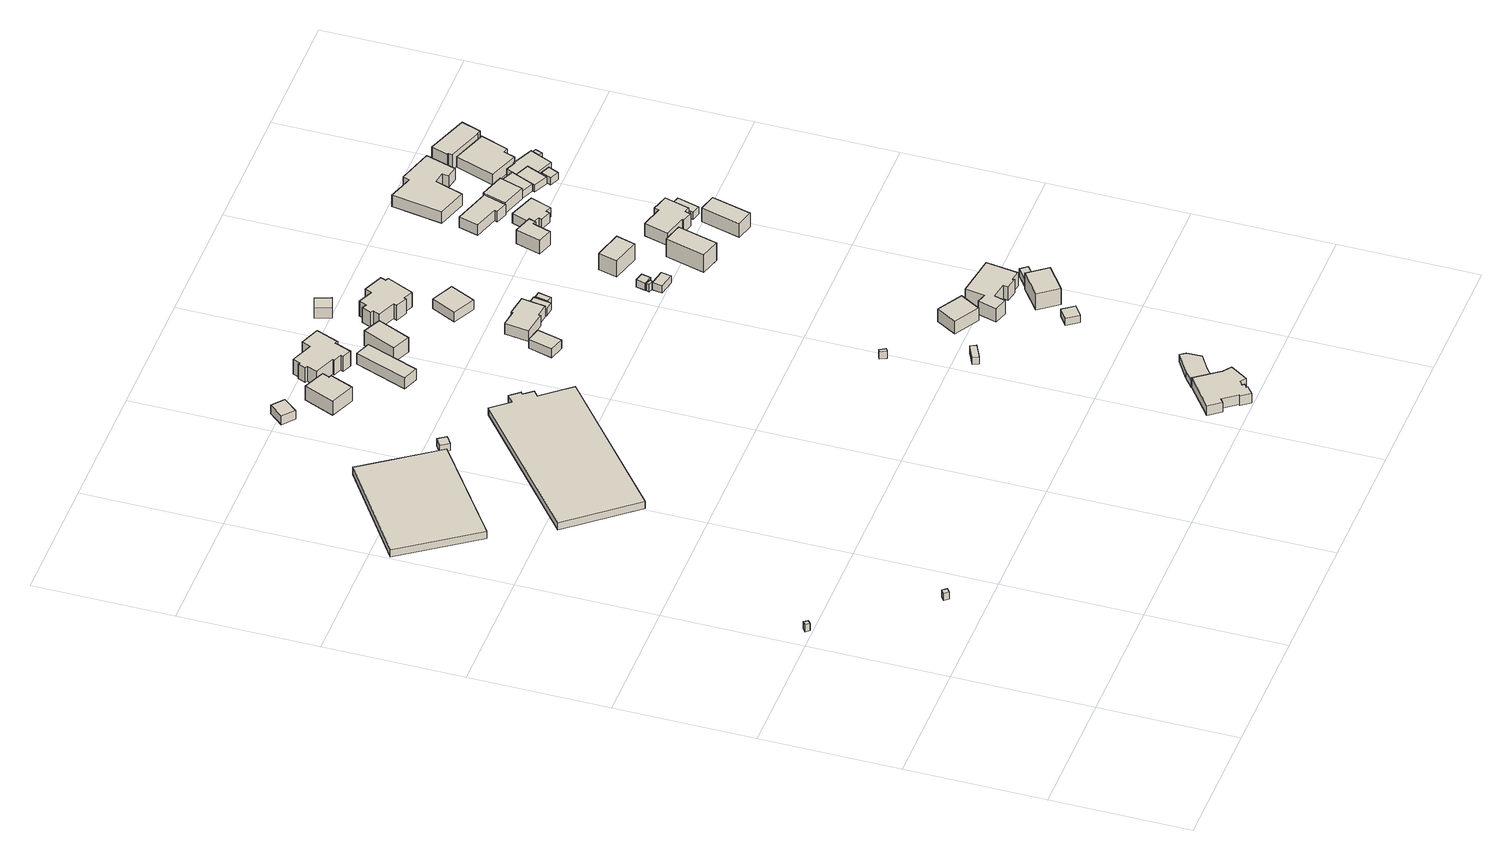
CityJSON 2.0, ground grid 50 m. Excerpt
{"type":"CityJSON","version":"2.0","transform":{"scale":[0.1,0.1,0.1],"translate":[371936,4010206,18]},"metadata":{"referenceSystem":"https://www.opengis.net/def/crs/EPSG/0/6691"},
"CityObjects":{
"building1":{"type":"Building","attributes":{"枝番":1,"利根川水系利根川洪水浸水想定区域（計画規模）.規模":"L1","利根川水系利根川洪水浸水想定区域（計画規模）.浸水ランク":"2","利根川水系利根川洪水浸水想定区域（計画規模）.浸水深":1.84,"利根川水系利根川洪水浸水想定区域（想定最大規模）.規模":"L2","利根川水系利根川洪水浸水想定区域（想定最大規模）.浸水ランク":"3","利根川水系利根川洪水浸水想定区域（想定最大規模）.浸水深":3.01,"usage":"451","BuildingDetails.prefecture":"10","BuildingDetails.city":"10207","BuildingDetails.surveyYear":2016},"geometry":[{"type":"Solid","lod":"1","boundaries":[[[[0,1,2,3]],[[2,4,5,3]],[[1,6,4,2]],[[0,7,6,1]],[[3,5,7,0]],[[4,6,7,5]]]]}]},
"building2":{"type":"Building","attributes":{"枝番":1,"利根川水系利根川洪水浸水想定区域（計画規模）.規模":"L1","利根川水系利根川洪水浸水想定区域（計画規模）.浸水ランク":"2","利根川水系利根川洪水浸水想定区域（計画規模）.浸水深":1.84,"利根川水系利根川洪水浸水想定区域（想定最大規模）.規模":"L2","利根川水系利根川洪水浸水想定区域（想定最大規模）.浸水ランク":"3","利根川水系利根川洪水浸水想定区域（想定最大規模）.浸水深":3.01,"usage":"451","BuildingDetails.prefecture":"10","BuildingDetails.city":"10207","BuildingDetails.surveyYear":2016},"geometry":[{"type":"Solid","lod":"1","boundaries":[[[[8,9,10,11]],[[10,12,13,11]],[[9,14,12,10]],[[8,15,14,9]],[[11,13,15,8]],[[12,14,15,13]]]]}]},
"building3":{"type":"Building","attributes":{"枝番":1,"利根川水系利根川洪水浸水想定区域（計画規模）.規模":"L1","利根川水系利根川洪水浸水想定区域（計画規模）.浸水ランク":"2","利根川水系利根川洪水浸水想定区域（計画規模）.浸水深":1.63,"利根川水系利根川洪水浸水想定区域（想定最大規模）.規模":"L2","利根川水系利根川洪水浸水想定区域（想定最大規模）.浸水ランク":"2","利根川水系利根川洪水浸水想定区域（想定最大規模）.浸水深":2.81,"BuildingDetails.prefecture":"10","BuildingDetails.city":"10207"},"geometry":[{"type":"Solid","lod":"1","boundaries":[[[[16,17,18,19]],[[18,20,21,19]],[[17,22,20,18]],[[16,23,22,17]],[[19,21,23,16]],[[20,22,23,21]]]]}]},
"building4":{"type":"Building","attributes":{"枝番":1,"利根川水系利根川洪水浸水想定区域（計画規模）.規模":"L1","利根川水系利根川洪水浸水想定区域（計画規模）.浸水ランク":"2","利根川水系利根川洪水浸水想定区域（計画規模）.浸水深":1.93,"利根川水系利根川洪水浸水想定区域（想定最大規模）.規模":"L2","利根川水系利根川洪水浸水想定区域（想定最大規模）.浸水ランク":"3","利根川水系利根川洪水浸水想定区域（想定最大規模）.浸水深":3.11,"measuredHeight":3.3,"BuildingDetails.prefecture":"10","BuildingDetails.city":"10207"},"geometry":[{"type":"Solid","lod":"1","boundaries":[[[[24,25,26,27,28,29,30,31,32,33]],[[32,34,35,33]],[[31,36,34,32]],[[30,37,36,31]],[[29,38,37,30]],[[28,39,38,29]],[[27,40,39,28]],[[26,41,40,27]],[[25,42,41,26]],[[24,43,42,25]],[[33,35,43,24]],[[34,36,37,38,39,40,41,42,43,35]]]]}]},
"building5":{"type":"Building","attributes":{"枝番":1,"利根川水系利根川洪水浸水想定区域（計画規模）.規模":"L1","利根川水系利根川洪水浸水想定区域（計画規模）.浸水ランク":"2","利根川水系利根川洪水浸水想定区域（計画規模）.浸水深":1.53,"利根川水系利根川洪水浸水想定区域（想定最大規模）.規模":"L2","利根川水系利根川洪水浸水想定区域（想定最大規模）.浸水ランク":"2","利根川水系利根川洪水浸水想定区域（想定最大規模）.浸水深":2.71,"BuildingDetails.prefecture":"10","BuildingDetails.city":"10207"},"geometry":[{"type":"Solid","lod":"1","boundaries":[[[[44,45,46,47]],[[46,48,49,47]],[[45,50,48,46]],[[44,51,50,45]],[[47,49,51,44]],[[48,50,51,49]]]]}]},
"building6":{"type":"Building","attributes":{"枝番":1,"利根川水系利根川洪水浸水想定区域（計画規模）.規模":"L1","利根川水系利根川洪水浸水想定区域（計画規模）.浸水ランク":"2","利根川水系利根川洪水浸水想定区域（計画規模）.浸水深":1.12,"利根川水系利根川洪水浸水想定区域（想定最大規模）.規模":"L2","利根川水系利根川洪水浸水想定区域（想定最大規模）.浸水ランク":"2","利根川水系利根川洪水浸水想定区域（想定最大規模）.浸水深":2.32,"usage":"411","measuredHeight":3.7,"BuildingDetails.prefecture":"10","BuildingDetails.city":"10207","BuildingDetails.surveyYear":2016},"geometry":[{"type":"Solid","lod":"1","boundaries":[[[[52,53,54,55]],[[54,56,57,55]],[[53,58,56,54]],[[52,59,58,53]],[[55,57,59,52]],[[56,58,59,57]]]]}]},
"building7":{"type":"Building","attributes":{"枝番":1,"利根川水系利根川洪水浸水想定区域（計画規模）.規模":"L1","利根川水系利根川洪水浸水想定区域（計画規模）.浸水ランク":"1","利根川水系利根川洪水浸水想定区域（計画規模）.浸水深":0.324,"利根川水系利根川洪水浸水想定区域（想定最大規模）.規模":"L2","利根川水系利根川洪水浸水想定区域（想定最大規模）.浸水ランク":"2","利根川水系利根川洪水浸水想定区域（想定最大規模）.浸水深":1.52,"usage":"411","measuredHeight":6.9,"BuildingDetails.prefecture":"10","BuildingDetails.city":"10207","BuildingDetails.surveyYear":2016},"geometry":[{"type":"Solid","lod":"1","boundaries":[[[[60,61,62,63,64,65]],[[64,66,67,65]],[[63,68,66,64]],[[62,69,68,63]],[[61,70,69,62]],[[60,71,70,61]],[[65,67,71,60]],[[66,68,69,70,71,67]]]]}]},
"building8":{"type":"Building","attributes":{"枝番":1,"利根川水系利根川洪水浸水想定区域（計画規模）.規模":"L1","利根川水系利根川洪水浸水想定区域（計画規模）.浸水ランク":"2","利根川水系利根川洪水浸水想定区域（計画規模）.浸水深":1.73,"利根川水系利根川洪水浸水想定区域（想定最大規模）.規模":"L2","利根川水系利根川洪水浸水想定区域（想定最大規模）.浸水ランク":"2","利根川水系利根川洪水浸水想定区域（想定最大規模）.浸水深":2.91,"usage":"411","measuredHeight":7.3,"BuildingDetails.prefecture":"10","BuildingDetails.city":"10207","BuildingDetails.surveyYear":2016},"geometry":[{"type":"Solid","lod":"1","boundaries":[[[[72,73,74,75,76,77,78,79,80,81,82,83,84,85,86]],[[85,87,88,86]],[[84,89,87,85]],[[83,90,89,84]],[[82,91,90,83]],[[81,92,91,82]],[[80,93,92,81]],[[79,94,93,80]],[[78,95,94,79]],[[77,96,95,78]],[[76,97,96,77]],[[75,98,97,76]],[[74,99,98,75]],[[73,100,99,74]],[[72,101,100,73]],[[86,88,101,72]],[[87,89,90,91,92,93,94,95,96,97,98,99,100,101,88]]]]}]},
"building9":{"type":"Building","attributes":{"枝番":1,"利根川水系利根川洪水浸水想定区域（計画規模）.規模":"L1","利根川水系利根川洪水浸水想定区域（計画規模）.浸水ランク":"2","利根川水系利根川洪水浸水想定区域（計画規模）.浸水深":0.619,"利根川水系利根川洪水浸水想定区域（想定最大規模）.規模":"L2","利根川水系利根川洪水浸水想定区域（想定最大規模）.浸水ランク":"2","利根川水系利根川洪水浸水想定区域（想定最大規模）.浸水深":1.81,"usage":"411","measuredHeight":5.7,"BuildingDetails.prefecture":"10","BuildingDetails.city":"10207","BuildingDetails.surveyYear":2016},"geometry":[{"type":"Solid","lod":"1","boundaries":[[[[102,103,104,105]],[[104,106,107,105]],[[103,108,106,104]],[[102,109,108,103]],[[105,107,109,102]],[[106,108,109,107]]]]}]},
"building10":{"type":"Building","attributes":{"枝番":1,"利根川水系利根川洪水浸水想定区域（計画規模）.規模":"L1","利根川水系利根川洪水浸水想定区域（計画規模）.浸水ランク":"1","利根川水系利根川洪水浸水想定区域（計画規模）.浸水深":0.419,"利根川水系利根川洪水浸水想定区域（想定最大規模）.規模":"L2","利根川水系利根川洪水浸水想定区域（想定最大規模）.浸水ランク":"2","利根川水系利根川洪水浸水想定区域（想定最大規模）.浸水深":1.61,"usage":"411","measuredHeight":7.8,"BuildingDetails.prefecture":"10","BuildingDetails.city":"10207","BuildingDetails.surveyYear":2016},"geometry":[{"type":"Solid","lod":"1","boundaries":[[[[110,111,112,113,114,115,116,117,118,119,120,121,122,123,124,125]],[[124,126,127,125]],[[123,128,126,124]],[[122,129,128,123]],[[121,130,129,122]],[[120,131,130,121]],[[119,132,131,120]],[[118,133,132,119]],[[117,134,133,118]],[[116,135,134,117]],[[115,136,135,116]],[[114,137,136,115]],[[113,138,137,114]],[[112,139,138,113]],[[111,140,139,112]],[[110,141,140,111]],[[125,127,141,110]],[[126,128,129,130,131,132,133,134,135,136,137,138,139,140,141,127]]]]}]},
"building11":{"type":"Building","attributes":{"枝番":1,"利根川水系利根川洪水浸水想定区域（計画規模）.規模":"L1","利根川水系利根川洪水浸水想定区域（計画規模）.浸水ランク":"2","利根川水系利根川洪水浸水想定区域（計画規模）.浸水深":1.73,"利根川水系利根川洪水浸水想定区域（想定最大規模）.規模":"L2","利根川水系利根川洪水浸水想定区域（想定最大規模）.浸水ランク":"2","利根川水系利根川洪水浸水想定区域（想定最大規模）.浸水深":2.92,"usage":"402","measuredHeight":3.6,"BuildingDetails.prefecture":"10","BuildingDetails.city":"10207","BuildingDetails.surveyYear":2016},"geometry":[{"type":"Solid","lod":"1","boundaries":[[[[77,142,143,144,145,146,147,148]],[[147,149,150,148]],[[146,151,149,147]],[[145,152,151,146]],[[144,153,152,145]],[[143,154,153,144]],[[142,155,154,143]],[[77,156,155,142]],[[148,150,156,77]],[[149,151,152,153,154,155,156,150]]]]}]},
"building12":{"type":"Building","attributes":{"枝番":1,"利根川水系利根川洪水浸水想定区域（計画規模）.規模":"L1","利根川水系利根川洪水浸水想定区域（計画規模）.浸水ランク":"2","利根川水系利根川洪水浸水想定区域（計画規模）.浸水深":0.609,"利根川水系利根川洪水浸水想定区域（想定最大規模）.規模":"L2","利根川水系利根川洪水浸水想定区域（想定最大規模）.浸水ランク":"2","利根川水系利根川洪水浸水想定区域（想定最大規模）.浸水深":1.82,"usage":"411","measuredHeight":7,"BuildingDetails.prefecture":"10","BuildingDetails.city":"10207","BuildingDetails.surveyYear":2016},"geometry":[{"type":"Solid","lod":"1","boundaries":[[[[157,158,159,160]],[[159,161,162,160]],[[158,163,161,159]],[[157,164,163,158]],[[160,162,164,157]],[[161,163,164,162]]]]}]},
"building13":{"type":"Building","attributes":{"枝番":1,"利根川水系利根川洪水浸水想定区域（計画規模）.規模":"L1","利根川水系利根川洪水浸水想定区域（計画規模）.浸水ランク":"2","利根川水系利根川洪水浸水想定区域（計画規模）.浸水深":1.83,"利根川水系利根川洪水浸水想定区域（想定最大規模）.規模":"L2","利根川水系利根川洪水浸水想定区域（想定最大規模）.浸水ランク":"3","利根川水系利根川洪水浸水想定区域（想定最大規模）.浸水深":3.02,"usage":"451","BuildingDetails.prefecture":"10","BuildingDetails.city":"10207","BuildingDetails.surveyYear":2016},"geometry":[{"type":"Solid","lod":"1","boundaries":[[[[165,166,167,168]],[[167,169,170,168]],[[166,171,169,167]],[[165,172,171,166]],[[168,170,172,165]],[[169,171,172,170]]]]}]},
"building14":{"type":"Building","attributes":{"枝番":1,"利根川水系利根川洪水浸水想定区域（計画規模）.規模":"L1","利根川水系利根川洪水浸水想定区域（計画規模）.浸水ランク":"2","利根川水系利根川洪水浸水想定区域（計画規模）.浸水深":1.23,"利根川水系利根川洪水浸水想定区域（想定最大規模）.規模":"L2","利根川水系利根川洪水浸水想定区域（想定最大規模）.浸水ランク":"2","利根川水系利根川洪水浸水想定区域（想定最大規模）.浸水深":2.42,"usage":"402","BuildingDetails.prefecture":"10","BuildingDetails.city":"10207","BuildingDetails.surveyYear":2016},"geometry":[{"type":"Solid","lod":"1","boundaries":[[[[173,174,175,176]],[[175,177,178,176]],[[174,179,177,175]],[[173,180,179,174]],[[176,178,180,173]],[[177,179,180,178]]]]}]},
"building15":{"type":"Building","attributes":{"枝番":1,"利根川水系利根川洪水浸水想定区域（計画規模）.規模":"L1","利根川水系利根川洪水浸水想定区域（計画規模）.浸水ランク":"2","利根川水系利根川洪水浸水想定区域（計画規模）.浸水深":0.623,"利根川水系利根川洪水浸水想定区域（想定最大規模）.規模":"L2","利根川水系利根川洪水浸水想定区域（想定最大規模）.浸水ランク":"2","利根川水系利根川洪水浸水想定区域（想定最大規模）.浸水深":1.82,"usage":"411","measuredHeight":4.1,"BuildingDetails.prefecture":"10","BuildingDetails.city":"10207","BuildingDetails.surveyYear":2016},"geometry":[{"type":"Solid","lod":"1","boundaries":[[[[181,182,183,184]],[[183,185,186,184]],[[182,187,185,183]],[[181,188,187,182]],[[184,186,188,181]],[[185,187,188,186]]]]}]},
"building16":{"type":"Building","attributes":{"枝番":1,"利根川水系利根川洪水浸水想定区域（計画規模）.規模":"L1","利根川水系利根川洪水浸水想定区域（計画規模）.浸水ランク":"2","利根川水系利根川洪水浸水想定区域（計画規模）.浸水深":0.723,"利根川水系利根川洪水浸水想定区域（想定最大規模）.規模":"L2","利根川水系利根川洪水浸水想定区域（想定最大規模）.浸水ランク":"2","利根川水系利根川洪水浸水想定区域（想定最大規模）.浸水深":1.92,"usage":"411","measuredHeight":6.5,"BuildingDetails.prefecture":"10","BuildingDetails.city":"10207","BuildingDetails.surveyYear":2016},"geometry":[{"type":"Solid","lod":"1","boundaries":[[[[189,190,191,192,193,194,195,196]],[[195,197,198,196]],[[194,199,197,195]],[[193,200,199,194]],[[192,201,200,193]],[[191,202,201,192]],[[190,203,202,191]],[[189,204,203,190]],[[196,198,204,189]],[[197,199,200,201,202,203,204,198]]]]}]},
"building17":{"type":"Building","attributes":{"枝番":1,"利根川水系利根川洪水浸水想定区域（計画規模）.規模":"L1","利根川水系利根川洪水浸水想定区域（計画規模）.浸水ランク":"1","利根川水系利根川洪水浸水想定区域（計画規模）.浸水深":0.496,"利根川水系利根川洪水浸水想定区域（想定最大規模）.規模":"L2","利根川水系利根川洪水浸水想定区域（想定最大規模）.浸水ランク":"2","利根川水系利根川洪水浸水想定区域（想定最大規模）.浸水深":1.72,"measuredHeight":10.1,"BuildingDetails.prefecture":"10","BuildingDetails.city":"10207"},"geometry":[{"type":"Solid","lod":"1","boundaries":[[[[205,206,207,208]],[[207,209,210,208]],[[206,211,209,207]],[[205,212,211,206]],[[208,210,212,205]],[[209,211,212,210]]]]}]},
"building18":{"type":"Building","attributes":{"枝番":1,"利根川水系利根川洪水浸水想定区域（計画規模）.規模":"L1","利根川水系利根川洪水浸水想定区域（計画規模）.浸水ランク":"1","利根川水系利根川洪水浸水想定区域（計画規模）.浸水深":0.309,"利根川水系利根川洪水浸水想定区域（想定最大規模）.規模":"L2","利根川水系利根川洪水浸水想定区域（想定最大規模）.浸水ランク":"2","利根川水系利根川洪水浸水想定区域（想定最大規模）.浸水深":1.52,"usage":"411","measuredHeight":7.8,"BuildingDetails.prefecture":"10","BuildingDetails.city":"10207","BuildingDetails.surveyYear":2016},"geometry":[{"type":"Solid","lod":"1","boundaries":[[[[213,214,215,216,217,218,219,220,221,222,223,224,225,226,227,228]],[[227,229,230,228]],[[226,231,229,227]],[[225,232,231,226]],[[224,233,232,225]],[[223,234,233,224]],[[222,235,234,223]],[[221,236,235,222]],[[220,237,236,221]],[[219,238,237,220]],[[218,239,238,219]],[[217,240,239,218]],[[216,241,240,217]],[[215,242,241,216]],[[214,243,242,215]],[[213,244,243,214]],[[228,230,244,213]],[[229,231,232,233,234,235,236,237,238,239,240,241,242,243,244,230]]]]}]},
"building19":{"type":"Building","attributes":{"枝番":1,"利根川水系利根川洪水浸水想定区域（計画規模）.規模":"L1","利根川水系利根川洪水浸水想定区域（計画規模）.浸水ランク":"2","利根川水系利根川洪水浸水想定区域（計画規模）.浸水深":1.53,"利根川水系利根川洪水浸水想定区域（想定最大規模）.規模":"L2","利根川水系利根川洪水浸水想定区域（想定最大規模）.浸水ランク":"2","利根川水系利根川洪水浸水想定区域（想定最大規模）.浸水深":2.72,"usage":"431","measuredHeight":6,"BuildingDetails.prefecture":"10","BuildingDetails.city":"10207","BuildingDetails.surveyYear":2016},"geometry":[{"type":"Solid","lod":"1","boundaries":[[[[245,246,247,248]],[[247,249,250,248]],[[246,251,249,247]],[[245,252,251,246]],[[248,250,252,245]],[[249,251,252,250]]]]}]},
"building20":{"type":"Building","attributes":{"枝番":1,"利根川水系利根川洪水浸水想定区域（計画規模）.規模":"L1","利根川水系利根川洪水浸水想定区域（計画規模）.浸水ランク":"2","利根川水系利根川洪水浸水想定区域（計画規模）.浸水深":0.61,"利根川水系利根川洪水浸水想定区域（想定最大規模）.規模":"L2","利根川水系利根川洪水浸水想定区域（想定最大規模）.浸水ランク":"2","利根川水系利根川洪水浸水想定区域（想定最大規模）.浸水深":1.82,"usage":"411","measuredHeight":5,"BuildingDetails.prefecture":"10","BuildingDetails.city":"10207","BuildingDetails.surveyYear":2016},"geometry":[{"type":"Solid","lod":"1","boundaries":[[[[253,254,255,256]],[[255,257,258,256]],[[254,259,257,255]],[[253,260,259,254]],[[256,258,260,253]],[[257,259,260,258]]]]}]},
"building21":{"type":"Building","attributes":{"枝番":1,"利根川水系利根川洪水浸水想定区域（計画規模）.規模":"L1","利根川水系利根川洪水浸水想定区域（計画規模）.浸水ランク":"2","利根川水系利根川洪水浸水想定区域（計画規模）.浸水深":0.616,"利根川水系利根川洪水浸水想定区域（想定最大規模）.規模":"L2","利根川水系利根川洪水浸水想定区域（想定最大規模）.浸水ランク":"2","利根川水系利根川洪水浸水想定区域（想定最大規模）.浸水深":1.82,"measuredHeight":4,"BuildingDetails.prefecture":"10","BuildingDetails.city":"10207"},"geometry":[{"type":"Solid","lod":"1","boundaries":[[[[261,262,263,264]],[[263,265,266,264]],[[262,267,265,263]],[[261,268,267,262]],[[264,266,268,261]],[[265,267,268,266]]]]}]},
"building22":{"type":"Building","attributes":{"枝番":1,"利根川水系利根川洪水浸水想定区域（計画規模）.規模":"L1","利根川水系利根川洪水浸水想定区域（計画規模）.浸水ランク":"2","利根川水系利根川洪水浸水想定区域（計画規模）.浸水深":1.72,"利根川水系利根川洪水浸水想定区域（想定最大規模）.規模":"L2","利根川水系利根川洪水浸水想定区域（想定最大規模）.浸水ランク":"2","利根川水系利根川洪水浸水想定区域（想定最大規模）.浸水深":2.92,"BuildingDetails.prefecture":"10","BuildingDetails.city":"10207"},"geometry":[{"type":"Solid","lod":"1","boundaries":[[[[269,270,271,272]],[[271,273,274,272]],[[270,275,273,271]],[[269,276,275,270]],[[272,274,276,269]],[[273,275,276,274]]]]}]},
"building23":{"type":"Building","attributes":{"枝番":1,"利根川水系利根川洪水浸水想定区域（計画規模）.規模":"L1","利根川水系利根川洪水浸水想定区域（計画規模）.浸水ランク":"2","利根川水系利根川洪水浸水想定区域（計画規模）.浸水深":0.716,"利根川水系利根川洪水浸水想定区域（想定最大規模）.規模":"L2","利根川水系利根川洪水浸水想定区域（想定最大規模）.浸水ランク":"2","利根川水系利根川洪水浸水想定区域（想定最大規模）.浸水深":1.92,"measuredHeight":3.5,"BuildingDetails.prefecture":"10","BuildingDetails.city":"10207"},"geometry":[{"type":"Solid","lod":"1","boundaries":[[[[277,278,279,280]],[[279,281,282,280]],[[278,283,281,279]],[[277,284,283,278]],[[280,282,284,277]],[[281,283,284,282]]]]}]},
"building24":{"type":"Building","attributes":{"枝番":1,"利根川水系利根川洪水浸水想定区域（計画規模）.規模":"L1","利根川水系利根川洪水浸水想定区域（計画規模）.浸水ランク":"2","利根川水系利根川洪水浸水想定区域（計画規模）.浸水深":0.924,"利根川水系利根川洪水浸水想定区域（想定最大規模）.規模":"L2","利根川水系利根川洪水浸水想定区域（想定最大規模）.浸水ランク":"2","利根川水系利根川洪水浸水想定区域（想定最大規模）.浸水深":2.02,"usage":"411","measuredHeight":8.7,"BuildingDetails.prefecture":"10","BuildingDetails.city":"10207","BuildingDetails.surveyYear":2016},"geometry":[{"type":"Solid","lod":"1","boundaries":[[[[285,286,287,288,289,290,291,292,293,294,295,296]],[[295,297,298,296]],[[294,299,297,295]],[[293,300,299,294]],[[292,301,300,293]],[[291,302,301,292]],[[290,303,302,291]],[[289,304,303,290]],[[288,305,304,289]],[[287,306,305,288]],[[286,307,306,287]],[[285,308,307,286]],[[296,298,308,285]],[[297,299,300,301,302,303,304,305,306,307,308,298]]]]}]},
"building25":{"type":"Building","attributes":{"枝番":1,"利根川水系利根川洪水浸水想定区域（計画規模）.規模":"L1","利根川水系利根川洪水浸水想定区域（計画規模）.浸水ランク":"2","利根川水系利根川洪水浸水想定区域（計画規模）.浸水深":0.816,"利根川水系利根川洪水浸水想定区域（想定最大規模）.規模":"L2","利根川水系利根川洪水浸水想定区域（想定最大規模）.浸水ランク":"2","利根川水系利根川洪水浸水想定区域（想定最大規模）.浸水深":2.02,"measuredHeight":4.1,"BuildingDetails.prefecture":"10","BuildingDetails.city":"10207"},"geometry":[{"type":"Solid","lod":"1","boundaries":[[[[309,310,311,312]],[[311,313,314,312]],[[310,315,313,311]],[[309,316,315,310]],[[312,314,316,309]],[[313,315,316,314]]]]}]},
"building26":{"type":"Building","attributes":{"枝番":1,"利根川水系利根川洪水浸水想定区域（計画規模）.規模":"L1","利根川水系利根川洪水浸水想定区域（計画規模）.浸水ランク":"2","利根川水系利根川洪水浸水想定区域（計画規模）.浸水深":0.823,"利根川水系利根川洪水浸水想定区域（想定最大規模）.規模":"L2","利根川水系利根川洪水浸水想定区域（想定最大規模）.浸水ランク":"2","利根川水系利根川洪水浸水想定区域（想定最大規模）.浸水深":2.02,"measuredHeight":7.6,"BuildingDetails.prefecture":"10","BuildingDetails.city":"10207"},"geometry":[{"type":"Solid","lod":"1","boundaries":[[[[317,318,319,320]],[[319,321,322,320]],[[318,323,321,319]],[[317,324,323,318]],[[320,322,324,317]],[[321,323,324,322]]]]}]},
"building27":{"type":"Building","attributes":{"枝番":1,"利根川水系利根川洪水浸水想定区域（計画規模）.規模":"L1","利根川水系利根川洪水浸水想定区域（計画規模）.浸水ランク":"2","利根川水系利根川洪水浸水想定区域（計画規模）.浸水深":0.816,"利根川水系利根川洪水浸水想定区域（想定最大規模）.規模":"L2","利根川水系利根川洪水浸水想定区域（想定最大規模）.浸水ランク":"2","利根川水系利根川洪水浸水想定区域（想定最大規模）.浸水深":2.02,"BuildingDetails.prefecture":"10","BuildingDetails.city":"10207"},"geometry":[{"type":"Solid","lod":"1","boundaries":[[[[325,326,327,328]],[[327,329,330,328]],[[326,331,329,327]],[[325,332,331,326]],[[328,330,332,325]],[[329,331,332,330]]]]}]},
"building28":{"type":"Building","attributes":{"枝番":1,"利根川水系利根川洪水浸水想定区域（計画規模）.規模":"L1","利根川水系利根川洪水浸水想定区域（計画規模）.浸水ランク":"1","利根川水系利根川洪水浸水想定区域（計画規模）.浸水深":0.317,"利根川水系利根川洪水浸水想定区域（想定最大規模）.規模":"L2","利根川水系利根川洪水浸水想定区域（想定最大規模）.浸水ランク":"2","利根川水系利根川洪水浸水想定区域（想定最大規模）.浸水深":1.52,"BuildingDetails.prefecture":"10","BuildingDetails.city":"10207"},"geometry":[{"type":"Solid","lod":"1","boundaries":[[[[333,334,335,336]],[[335,337,338,336]],[[334,339,337,335]],[[333,340,339,334]],[[336,338,340,333]],[[337,339,340,338]]]]}]},
"building29":{"type":"Building","attributes":{"枝番":1,"利根川水系利根川洪水浸水想定区域（計画規模）.規模":"L1","利根川水系利根川洪水浸水想定区域（計画規模）.浸水ランク":"2","利根川水系利根川洪水浸水想定区域（計画規模）.浸水深":1.02,"利根川水系利根川洪水浸水想定区域（想定最大規模）.規模":"L2","利根川水系利根川洪水浸水想定区域（想定最大規模）.浸水ランク":"2","利根川水系利根川洪水浸水想定区域（想定最大規模）.浸水深":2.21,"measuredHeight":5,"BuildingDetails.prefecture":"10","BuildingDetails.city":"10207"},"geometry":[{"type":"Solid","lod":"1","boundaries":[[[[341,342,343,344]],[[343,345,346,344]],[[342,347,345,343]],[[341,348,347,342]],[[344,346,348,341]],[[345,347,348,346]]]]}]},
"building30":{"type":"Building","attributes":{"枝番":1,"利根川水系利根川洪水浸水想定区域（計画規模）.規模":"L1","利根川水系利根川洪水浸水想定区域（計画規模）.浸水ランク":"1","利根川水系利根川洪水浸水想定区域（計画規模）.浸水深":0.417,"利根川水系利根川洪水浸水想定区域（想定最大規模）.規模":"L2","利根川水系利根川洪水浸水想定区域（想定最大規模）.浸水ランク":"2","利根川水系利根川洪水浸水想定区域（想定最大規模）.浸水深":1.62,"usage":"411","measuredHeight":7.9,"BuildingDetails.prefecture":"10","BuildingDetails.city":"10207","BuildingDetails.surveyYear":2016},"geometry":[{"type":"Solid","lod":"1","boundaries":[[[[349,350,351,352]],[[351,353,354,352]],[[350,355,353,351]],[[349,356,355,350]],[[352,354,356,349]],[[353,355,356,354]]]]}]},
"building31":{"type":"Building","attributes":{"枝番":1,"利根川水系利根川洪水浸水想定区域（計画規模）.規模":"L1","利根川水系利根川洪水浸水想定区域（計画規模）.浸水ランク":"2","利根川水系利根川洪水浸水想定区域（計画規模）.浸水深":0.517,"利根川水系利根川洪水浸水想定区域（想定最大規模）.規模":"L2","利根川水系利根川洪水浸水想定区域（想定最大規模）.浸水ランク":"2","利根川水系利根川洪水浸水想定区域（想定最大規模）.浸水深":1.72,"usage":"411","measuredHeight":8.2,"BuildingDetails.prefecture":"10","BuildingDetails.city":"10207","BuildingDetails.surveyYear":2016},"geometry":[{"type":"Solid","lod":"1","boundaries":[[[[357,358,359,360]],[[359,361,362,360]],[[358,363,361,359]],[[357,364,363,358]],[[360,362,364,357]],[[361,363,364,362]]]]}]},
"building32":{"type":"Building","attributes":{"枝番":1,"利根川水系利根川洪水浸水想定区域（計画規模）.規模":"L1","利根川水系利根川洪水浸水想定区域（計画規模）.浸水ランク":"2","利根川水系利根川洪水浸水想定区域（計画規模）.浸水深":0.706,"利根川水系利根川洪水浸水想定区域（想定最大規模）.規模":"L2","利根川水系利根川洪水浸水想定区域（想定最大規模）.浸水ランク":"2","利根川水系利根川洪水浸水想定区域（想定最大規模）.浸水深":1.92,"measuredHeight":6.1,"BuildingDetails.prefecture":"10","BuildingDetails.city":"10207"},"geometry":[{"type":"Solid","lod":"1","boundaries":[[[[365,366,367,368,369,370]],[[369,371,372,370]],[[368,373,371,369]],[[367,374,373,368]],[[366,375,374,367]],[[365,376,375,366]],[[370,372,376,365]],[[371,373,374,375,376,372]]]]}]},
"building33":{"type":"Building","attributes":{"枝番":1,"利根川水系利根川洪水浸水想定区域（計画規模）.規模":"L1","利根川水系利根川洪水浸水想定区域（計画規模）.浸水ランク":"2","利根川水系利根川洪水浸水想定区域（計画規模）.浸水深":0.513,"利根川水系利根川洪水浸水想定区域（想定最大規模）.規模":"L2","利根川水系利根川洪水浸水想定区域（想定最大規模）.浸水ランク":"2","利根川水系利根川洪水浸水想定区域（想定最大規模）.浸水深":1.72,"usage":"411","measuredHeight":6.3,"BuildingDetails.prefecture":"10","BuildingDetails.city":"10207","BuildingDetails.surveyYear":2016},"geometry":[{"type":"Solid","lod":"1","boundaries":[[[[377,378,379,380,381,382,383,384,385,386]],[[385,387,388,386]],[[384,389,387,385]],[[383,390,389,384]],[[382,391,390,383]],[[381,392,391,382]],[[380,393,392,381]],[[379,394,393,380]],[[378,395,394,379]],[[377,396,395,378]],[[386,388,396,377]],[[387,389,390,391,392,393,394,395,396,388]]]]}]},
"building34":{"type":"Building","attributes":{"枝番":1,"利根川水系利根川洪水浸水想定区域（計画規模）.規模":"L1","利根川水系利根川洪水浸水想定区域（計画規模）.浸水ランク":"2","利根川水系利根川洪水浸水想定区域（計画規模）.浸水深":0.797,"利根川水系利根川洪水浸水想定区域（想定最大規模）.規模":"L2","利根川水系利根川洪水浸水想定区域（想定最大規模）.浸水ランク":"2","利根川水系利根川洪水浸水想定区域（想定最大規模）.浸水深":2.02,"usage":"411","measuredHeight":4.9,"BuildingDetails.prefecture":"10","BuildingDetails.city":"10207","BuildingDetails.surveyYear":2016},"geometry":[{"type":"Solid","lod":"1","boundaries":[[[[397,398,399,400,401,402]],[[401,403,404,402]],[[400,405,403,401]],[[399,406,405,400]],[[398,407,406,399]],[[397,408,407,398]],[[402,404,408,397]],[[403,405,406,407,408,404]]]]}]},
"building35":{"type":"Building","attributes":{"枝番":1,"利根川水系利根川洪水浸水想定区域（計画規模）.規模":"L1","利根川水系利根川洪水浸水想定区域（計画規模）.浸水ランク":"2","利根川水系利根川洪水浸水想定区域（計画規模）.浸水深":0.518,"利根川水系利根川洪水浸水想定区域（想定最大規模）.規模":"L2","利根川水系利根川洪水浸水想定区域（想定最大規模）.浸水ランク":"2","利根川水系利根川洪水浸水想定区域（想定最大規模）.浸水深":1.72,"usage":"411","measuredHeight":19.4,"BuildingDetails.prefecture":"10","BuildingDetails.city":"10207","BuildingDetails.surveyYear":2016},"geometry":[{"type":"Solid","lod":"1","boundaries":[[[[409,410,411,412]],[[411,413,414,412]],[[410,415,413,411]],[[409,416,415,410]],[[412,414,416,409]],[[413,415,416,414]]]]}]},
"building36":{"type":"Building","attributes":{"枝番":1,"利根川水系利根川洪水浸水想定区域（計画規模）.規模":"L1","利根川水系利根川洪水浸水想定区域（計画規模）.浸水ランク":"1","利根川水系利根川洪水浸水想定区域（計画規模）.浸水深":0.403,"利根川水系利根川洪水浸水想定区域（想定最大規模）.規模":"L2","利根川水系利根川洪水浸水想定区域（想定最大規模）.浸水ランク":"2","利根川水系利根川洪水浸水想定区域（想定最大規模）.浸水深":1.61,"usage":"411","measuredHeight":5.8,"BuildingDetails.prefecture":"10","BuildingDetails.city":"10207","BuildingDetails.surveyYear":2016},"geometry":[{"type":"Solid","lod":"1","boundaries":[[[[417,418,419,420,421,422,423,424]],[[423,425,426,424]],[[422,427,425,423]],[[421,428,427,422]],[[420,429,428,421]],[[419,430,429,420]],[[418,431,430,419]],[[417,432,431,418]],[[424,426,432,417]],[[425,427,428,429,430,431,432,426]]]]}]},
"building37":{"type":"Building","attributes":{"枝番":1,"利根川水系利根川洪水浸水想定区域（計画規模）.規模":"L1","利根川水系利根川洪水浸水想定区域（計画規模）.浸水ランク":"1","利根川水系利根川洪水浸水想定区域（計画規模）.浸水深":0.313,"利根川水系利根川洪水浸水想定区域（想定最大規模）.規模":"L2","利根川水系利根川洪水浸水想定区域（想定最大規模）.浸水ランク":"2","利根川水系利根川洪水浸水想定区域（想定最大規模）.浸水深":1.52,"measuredHeight":11.5,"BuildingDetails.prefecture":"10","BuildingDetails.city":"10207"},"geometry":[{"type":"Solid","lod":"1","boundaries":[[[[433,434,435,436,437,438]],[[437,439,440,438]],[[436,441,439,437]],[[435,442,441,436]],[[434,443,442,435]],[[433,444,443,434]],[[438,440,444,433]],[[439,441,442,443,444,440]]]]}]},
"building38":{"type":"Building","attributes":{"枝番":1,"利根川水系利根川洪水浸水想定区域（計画規模）.規模":"L1","利根川水系利根川洪水浸水想定区域（計画規模）.浸水ランク":"2","利根川水系利根川洪水浸水想定区域（計画規模）.浸水深":0.603,"利根川水系利根川洪水浸水想定区域（想定最大規模）.規模":"L2","利根川水系利根川洪水浸水想定区域（想定最大規模）.浸水ランク":"2","利根川水系利根川洪水浸水想定区域（想定最大規模）.浸水深":1.81,"usage":"411","measuredHeight":4.9,"BuildingDetails.prefecture":"10","BuildingDetails.city":"10207","BuildingDetails.surveyYear":2016},"geometry":[{"type":"Solid","lod":"1","boundaries":[[[[445,446,447,448,449]],[[448,450,451,449]],[[447,452,450,448]],[[446,453,452,447]],[[445,454,453,446]],[[449,451,454,445]],[[450,452,453,454,451]]]]}]},
"building39":{"type":"Building","attributes":{"枝番":1,"利根川水系利根川洪水浸水想定区域（計画規模）.規模":"L1","利根川水系利根川洪水浸水想定区域（計画規模）.浸水ランク":"2","利根川水系利根川洪水浸水想定区域（計画規模）.浸水深":0.797,"利根川水系利根川洪水浸水想定区域（想定最大規模）.規模":"L2","利根川水系利根川洪水浸水想定区域（想定最大規模）.浸水ランク":"2","利根川水系利根川洪水浸水想定区域（想定最大規模）.浸水深":2.02,"usage":"411","measuredHeight":6.6,"BuildingDetails.prefecture":"10","BuildingDetails.city":"10207","BuildingDetails.surveyYear":2016},"geometry":[{"type":"Solid","lod":"1","boundaries":[[[[455,456,457,458,459,460,461,462,463,464]],[[463,465,466,464]],[[462,467,465,463]],[[461,468,467,462]],[[460,469,468,461]],[[459,470,469,460]],[[458,471,470,459]],[[457,472,471,458]],[[456,473,472,457]],[[455,474,473,456]],[[464,466,474,455]],[[465,467,468,469,470,471,472,473,474,466]]]]}]},
"building40":{"type":"Building","attributes":{"枝番":1,"利根川水系利根川洪水浸水想定区域（計画規模）.規模":"L1","利根川水系利根川洪水浸水想定区域（計画規模）.浸水ランク":"2","利根川水系利根川洪水浸水想定区域（計画規模）.浸水深":0.503,"利根川水系利根川洪水浸水想定区域（想定最大規模）.規模":"L2","利根川水系利根川洪水浸水想定区域（想定最大規模）.浸水ランク":"2","利根川水系利根川洪水浸水想定区域（想定最大規模）.浸水深":1.71,"measuredHeight":4.9,"BuildingDetails.prefecture":"10","BuildingDetails.city":"10207"},"geometry":[{"type":"Solid","lod":"1","boundaries":[[[[475,476,477,478,479,480,481]],[[480,482,483,481]],[[479,484,482,480]],[[478,485,484,479]],[[477,486,485,478]],[[476,487,486,477]],[[475,488,487,476]],[[481,483,488,475]],[[482,484,485,486,487,488,483]]]]}]},
"building41":{"type":"Building","attributes":{"枝番":1,"利根川水系利根川洪水浸水想定区域（計画規模）.規模":"L1","利根川水系利根川洪水浸水想定区域（計画規模）.浸水ランク":"2","利根川水系利根川洪水浸水想定区域（計画規模）.浸水深":0.603,"利根川水系利根川洪水浸水想定区域（想定最大規模）.規模":"L2","利根川水系利根川洪水浸水想定区域（想定最大規模）.浸水ランク":"2","利根川水系利根川洪水浸水想定区域（想定最大規模）.浸水深":1.81,"usage":"411","measuredHeight":3.2,"BuildingDetails.prefecture":"10","BuildingDetails.city":"10207","BuildingDetails.surveyYear":2016},"geometry":[{"type":"Solid","lod":"1","boundaries":[[[[489,490,481,480,491]],[[480,482,492,491]],[[481,483,482,480]],[[490,493,483,481]],[[489,494,493,490]],[[491,492,494,489]],[[482,483,493,494,492]]]]}]},
"building42":{"type":"Building","attributes":{"枝番":1,"利根川水系利根川洪水浸水想定区域（計画規模）.規模":"L1","利根川水系利根川洪水浸水想定区域（計画規模）.浸水ランク":"2","利根川水系利根川洪水浸水想定区域（計画規模）.浸水深":0.603,"利根川水系利根川洪水浸水想定区域（想定最大規模）.規模":"L2","利根川水系利根川洪水浸水想定区域（想定最大規模）.浸水ランク":"2","利根川水系利根川洪水浸水想定区域（想定最大規模）.浸水深":1.81,"BuildingDetails.prefecture":"10","BuildingDetails.city":"10207"},"geometry":[{"type":"Solid","lod":"1","boundaries":[[[[495,496,497,498]],[[497,499,500,498]],[[496,501,499,497]],[[495,502,501,496]],[[498,500,502,495]],[[499,501,502,500]]]]}]},
"building43":{"type":"Building","attributes":{"枝番":1,"利根川水系利根川洪水浸水想定区域（計画規模）.規模":"L1","利根川水系利根川洪水浸水想定区域（計画規模）.浸水ランク":"1","利根川水系利根川洪水浸水想定区域（計画規模）.浸水深":0.403,"利根川水系利根川洪水浸水想定区域（想定最大規模）.規模":"L2","利根川水系利根川洪水浸水想定区域（想定最大規模）.浸水ランク":"2","利根川水系利根川洪水浸水想定区域（想定最大規模）.浸水深":1.62,"usage":"411","measuredHeight":3.1,"BuildingDetails.prefecture":"10","BuildingDetails.city":"10207","BuildingDetails.surveyYear":2016},"geometry":[{"type":"Solid","lod":"1","boundaries":[[[[480,479,503,504,505,506,507,508,509,491]],[[509,510,492,491]],[[508,511,510,509]],[[507,512,511,508]],[[506,513,512,507]],[[505,514,513,506]],[[504,515,514,505]],[[503,516,515,504]],[[479,484,516,503]],[[480,482,484,479]],[[491,492,482,480]],[[510,511,512,513,514,515,516,484,482,492]]]]}]},
"building44":{"type":"Building","attributes":{"枝番":1,"利根川水系利根川洪水浸水想定区域（計画規模）.規模":"L1","利根川水系利根川洪水浸水想定区域（計画規模）.浸水ランク":"2","利根川水系利根川洪水浸水想定区域（計画規模）.浸水深":0.694,"利根川水系利根川洪水浸水想定区域（想定最大規模）.規模":"L2","利根川水系利根川洪水浸水想定区域（想定最大規模）.浸水ランク":"2","利根川水系利根川洪水浸水想定区域（想定最大規模）.浸水深":1.91,"measuredHeight":5.4,"BuildingDetails.prefecture":"10","BuildingDetails.city":"10207"},"geometry":[{"type":"Solid","lod":"1","boundaries":[[[[517,518,519,520,521,522]],[[521,523,524,522]],[[520,525,523,521]],[[519,526,525,520]],[[518,527,526,519]],[[517,528,527,518]],[[522,524,528,517]],[[523,525,526,527,528,524]]]]}]},
"building45":{"type":"Building","attributes":{"枝番":1,"利根川水系利根川洪水浸水想定区域（計画規模）.規模":"L1","利根川水系利根川洪水浸水想定区域（計画規模）.浸水ランク":"1","利根川水系利根川洪水浸水想定区域（計画規模）.浸水深":0.303,"利根川水系利根川洪水浸水想定区域（想定最大規模）.規模":"L2","利根川水系利根川洪水浸水想定区域（想定最大規模）.浸水ランク":"2","利根川水系利根川洪水浸水想定区域（想定最大規模）.浸水深":1.52,"BuildingDetails.prefecture":"10","BuildingDetails.city":"10207"},"geometry":[{"type":"Solid","lod":"1","boundaries":[[[[529,530,531,532]],[[531,533,534,532]],[[530,535,533,531]],[[529,536,535,530]],[[532,534,536,529]],[[533,535,536,534]]]]}]},
"building46":{"type":"Building","attributes":{"枝番":1,"利根川水系利根川洪水浸水想定区域（計画規模）.規模":"L1","利根川水系利根川洪水浸水想定区域（計画規模）.浸水ランク":"1","利根川水系利根川洪水浸水想定区域（計画規模）.浸水深":0.393,"利根川水系利根川洪水浸水想定区域（想定最大規模）.規模":"L2","利根川水系利根川洪水浸水想定区域（想定最大規模）.浸水ランク":"2","利根川水系利根川洪水浸水想定区域（想定最大規模）.浸水深":1.61,"usage":"411","measuredHeight":7.6,"BuildingDetails.prefecture":"10","BuildingDetails.city":"10207","BuildingDetails.surveyYear":2016},"geometry":[{"type":"Solid","lod":"1","boundaries":[[[[537,538,539,540,541,542,543,544]],[[543,545,546,544]],[[542,547,545,543]],[[541,548,547,542]],[[540,549,548,541]],[[539,550,549,540]],[[538,551,550,539]],[[537,552,551,538]],[[544,546,552,537]],[[545,547,548,549,550,551,552,546]]]]}]}
},
"vertices":[
[71,1023,3],[84,1034,3],[94,1021,3],[81,1010,3],[94,1021,33],[81,1010,33],[84,1034,33],[71,1023,33],
[367,645,2],[382,656,2],[393,641,2],[378,630,2],[393,641,32],[378,630,32],[382,656,32],[367,645,32],
[8,2430,4],[372,2679,4],[558,2418,4],[197,2160,4],[558,2418,34],[197,2160,34],[372,2679,34],[8,2430,34],
[314,1955,2],[803,2355,2],[856,2291,2],[883,2313,2],[912,2279,2],[904,2273,2],[931,2240,2],[911,2223,2],[996,2120,2],[508,1719,2],[996,2120,32],[508,1719,32],[911,2223,32],[931,2240,32],[904,2273,32],[912,2279,32],[883,2313,32],[856,2291,32],[803,2355,32],[314,1955,32],
[565,2443,5],[596,2465,5],[617,2436,5],[586,2414,5],[617,2436,35],[586,2414,35],[596,2465,35],[565,2443,35],
[534,2978,9],[577,3029,9],[619,2994,9],[576,2943,9],[619,2994,46],[576,2943,46],[577,3029,46],[534,2978,46],
[633,2835,9],[680,2945,9],[760,2911,9],[749,2885,9],[758,2881,9],[723,2797,9],[758,2881,67],[723,2797,67],[749,2885,67],[760,2911,67],[680,2945,67],[633,2835,67],
[1618,41,2],[1623,44,2],[1584,95,2],[1570,84,2],[1537,127,2],[1658,219,2],[1722,134,2],[1751,112,2],[1710,48,2],[1690,63,2],[1675,52,2],[1681,45,2],[1668,35,2],[1671,30,2],[1643,8,2],[1671,30,43],[1643,8,43],[1668,35,43],[1681,45,43],[1675,52,43],[1690,63,43],[1710,48,43],[1751,112,43],[1722,134,43],[1658,219,43],[1537,127,43],[1570,84,43],[1584,95,43],[1623,44,43],[1618,41,43],
[832,2653,12],[904,2842,12],[960,2820,12],[888,2632,12],[960,2820,57],[888,2632,57],[904,2842,57],[832,2653,57],
[852,2870,14],[855,2880,14],[824,2892,14],[827,2899,14],[752,2929,14],[767,2967,14],[759,2971,14],[770,2998,14],[777,2995,14],[788,3022,14],[868,2990,14],[881,3022,14],[953,2994,14],[920,2913,14],[910,2917,14],[886,2857,14],[910,2917,76],[886,2857,76],[920,2913,76],[953,2994,76],[881,3022,76],[868,2990,76],[788,3022,76],[777,2995,76],[770,2998,76],[759,2971,76],[767,2967,76],[752,2929,76],[827,2899,76],[824,2892,76],[855,2880,76],[852,2870,76],
[1657,220,2],[1697,253,2],[1770,299,2],[1784,279,2],[1786,225,2],[1732,191,2],[1699,165,2],[1732,191,33],[1699,165,33],[1786,225,33],[1784,279,33],[1770,299,33],[1697,253,33],[1657,220,33],[1658,219,33],
[946,2728,14],[1000,2847,14],[1065,2817,14],[1012,2699,14],[1065,2817,76],[1012,2699,76],[1000,2847,76],[946,2728,76],
[1470,1232,6],[1482,1238,6],[1495,1215,6],[1483,1208,6],[1495,1215,36],[1483,1208,36],[1482,1238,36],[1470,1232,36],
[1539,934,6],[1594,961,6],[1604,941,6],[1549,914,6],[1604,941,36],[1549,914,36],[1594,961,36],[1539,934,36],
[1133,2246,13],[1156,2334,13],[1211,2320,13],[1188,2231,13],[1211,2320,50],[1188,2231,50],[1156,2334,50],[1133,2246,50],
[1188,2344,13],[1201,2431,13],[1261,2423,13],[1262,2429,13],[1339,2418,13],[1326,2332,13],[1277,2339,13],[1276,2332,13],[1277,2339,58],[1276,2332,58],[1326,2332,58],[1339,2418,58],[1262,2429,58],[1261,2423,58],[1201,2431,58],[1188,2344,58],
[1079,3045,16],[1127,3062,16],[1146,3006,16],[1098,2990,16],[1146,3006,60],[1098,2990,60],[1127,3062,60],[1079,3045,60],
[1201,2777,14],[1198,2769,14],[1155,2787,14],[1161,2799,14],[1095,2827,14],[1106,2852,14],[1095,2857,14],[1110,2891,14],[1127,2883,14],[1139,2910,14],[1192,2887,14],[1203,2912,14],[1275,2881,14],[1268,2863,14],[1280,2857,14],[1236,2761,14],[1280,2857,76],[1236,2761,76],[1268,2863,76],[1275,2881,76],[1203,2912,76],[1192,2887,76],[1139,2910,76],[1127,2883,76],[1110,2891,76],[1095,2857,76],[1106,2852,76],[1095,2827,76],[1161,2799,76],[1155,2787,76],[1198,2769,76],[1201,2777,76],
[1673,1039,4],[1716,1112,4],[1805,1059,4],[1762,986,4],[1805,1059,57],[1762,986,57],[1716,1112,57],[1673,1039,57],
[1208,2606,12],[1252,2696,12],[1333,2657,12],[1289,2566,12],[1333,2657,52],[1289,2566,52],[1252,2696,52],[1208,2606,52],
[1331,2330,13],[1341,2394,13],[1375,2389,13],[1365,2325,13],[1375,2389,43],[1365,2325,43],[1341,2394,43],[1331,2330,43],
[1828,710,4],[1868,739,4],[1899,698,4],[1858,668,4],[1899,698,34],[1858,668,34],[1868,739,34],[1828,710,34],
[1369,2339,14],[1379,2384,14],[1401,2380,14],[1391,2334,14],[1401,2380,44],[1391,2334,44],[1379,2384,44],[1369,2339,44],
[1768,927,8],[1788,996,8],[1822,986,8],[1833,1056,8],[1984,1034,8],[1967,918,8],[1930,924,8],[1929,918,8],[1887,925,8],[1890,944,8],[1830,953,8],[1818,913,8],[1830,953,64],[1818,913,64],[1890,944,64],[1887,925,64],[1929,918,64],[1930,924,64],[1967,918,64],[1984,1034,64],[1833,1056,64],[1822,986,64],[1788,996,64],[1768,927,64],
[1553,2050,14],[1557,2062,14],[1576,2056,14],[1573,2044,14],[1576,2056,44],[1573,2044,44],[1557,2062,44],[1553,2050,44],
[1867,825,9],[1958,893,9],[2011,823,9],[1919,755,9],[2011,823,76],[1919,755,76],[1958,893,76],[1867,825,76],
[1561,2008,13],[1567,2044,13],[1627,2033,13],[1620,1997,13],[1627,2033,43],[1620,1997,43],[1567,2044,43],[1561,2008,43],
[1556,2065,14],[1564,2099,14],[1597,2091,14],[1590,2058,14],[1597,2091,44],[1590,2058,44],[1564,2099,44],[1556,2065,44],
[1963,892,10],[2015,931,10],[2035,906,10],[1983,866,10],[2035,906,40],[1983,866,40],[2015,931,40],[1963,892,40],
[1590,2174,15],[1608,2242,15],[1710,2214,15],[1691,2146,15],[1710,2214,84],[1691,2146,84],[1608,2242,84],[1590,2174,84],
[1703,1912,14],[1742,2055,14],[1814,2035,14],[1775,1892,14],[1814,2035,88],[1775,1892,88],[1742,2055,88],[1703,1912,88],
[1625,2451,13],[1653,2541,13],[1721,2519,13],[1713,2494,13],[1701,2498,13],[1680,2433,13],[1701,2498,70],[1680,2433,70],[1713,2494,70],[1721,2519,70],[1653,2541,70],[1625,2451,70],
[1876,2038,15],[1878,2044,15],[1795,2067,15],[1820,2154,15],[1899,2132,15],[1904,2149,15],[1966,2132,15],[1941,2043,15],[1920,2048,15],[1914,2027,15],[1920,2048,67],[1914,2027,67],[1941,2043,67],[1966,2132,67],[1904,2149,67],[1899,2132,67],[1820,2154,67],[1795,2067,67],[1878,2044,67],[1876,2038,67],
[1740,2634,11],[1744,2645,11],[1655,2673,11],[1675,2744,11],[1809,2702,11],[1783,2620,11],[1809,2702,55],[1783,2620,55],[1675,2744,55],[1655,2673,55],[1744,2645,55],[1740,2634,55],
[1910,1858,14],[1948,2000,14],[2011,1984,14],[1973,1841,14],[2011,1984,72],[1973,1841,72],[1948,2000,72],[1910,1858,72],
[1748,2484,15],[1752,2496,15],[1719,2508,15],[1747,2585,15],[1842,2551,15],[1814,2475,15],[1793,2483,15],[1788,2470,15],[1793,2483,55],[1788,2470,55],[1814,2475,55],[1842,2551,55],[1747,2585,55],[1719,2508,55],[1752,2496,55],[1748,2484,55],
[1949,2030,15],[1953,2042,15],[1945,2044,15],[1964,2112,15],[2004,2101,15],[1981,2021,15],[2004,2101,45],[1981,2021,45],[1964,2112,45],[1945,2044,45],[1953,2042,45],[1949,2030,45],
[1787,2623,13],[1814,2707,13],[1903,2678,13],[1900,2668,13],[1876,2594,13],[1900,2668,58],[1876,2594,58],[1903,2678,58],[1814,2707,58],[1787,2623,58],
[1676,2804,12],[1707,2986,12],[1799,2957,12],[1807,2981,12],[1935,2942,12],[1901,2833,12],[1857,2841,12],[1861,2864,12],[1819,2871,12],[1784,2770,12],[1819,2871,60],[1784,2770,60],[1861,2864,60],[1857,2841,60],[1901,2833,60],[1935,2942,60],[1807,2981,60],[1799,2957,60],[1707,2986,60],[1676,2804,60],
[1876,2594,15],[1900,2668,15],[1904,2666,15],[1909,2677,15],[1959,2655,15],[1952,2640,15],[1923,2574,15],[1952,2640,45],[1923,2574,45],[1959,2655,45],[1909,2677,45],[1904,2666,45],[1900,2668,45],[1876,2594,45],
[1971,2541,15],[1919,2565,15],[2004,2618,15],[2004,2618,45],[1919,2565,45],[1971,2541,45],
[1970,2527,15],[1987,2565,15],[2021,2550,15],[2004,2512,15],[2021,2550,45],[2004,2512,45],[1987,2565,45],[1970,2527,45],
[1968,2678,15],[2006,2662,15],[2007,2666,15],[2083,2632,15],[2080,2625,15],[2047,2550,15],[1986,2576,15],[1986,2576,45],[2047,2550,45],[2080,2625,45],[2083,2632,45],[2007,2666,45],[2006,2662,45],[1968,2678,45],
[1912,2707,14],[1962,2848,14],[2088,2803,14],[2052,2703,14],[2035,2709,14],[2020,2668,14],[2035,2709,58],[2020,2668,58],[2052,2703,58],[2088,2803,58],[1962,2848,58],[1912,2707,58],
[2069,2599,16],[2080,2625,16],[2093,2620,16],[2082,2593,16],[2093,2620,46],[2082,2593,46],[2080,2625,46],[2069,2599,46],
[2072,2814,15],[2071,2811,15],[1942,2857,15],[1947,2872,15],[1941,2874,15],[1962,2933,15],[2113,2879,15],[2088,2809,15],[2113,2879,78],[2088,2809,78],[1962,2933,78],[1941,2874,78],[1947,2872,78],[1942,2857,78],[2071,2811,78],[2072,2814,78]
]}
